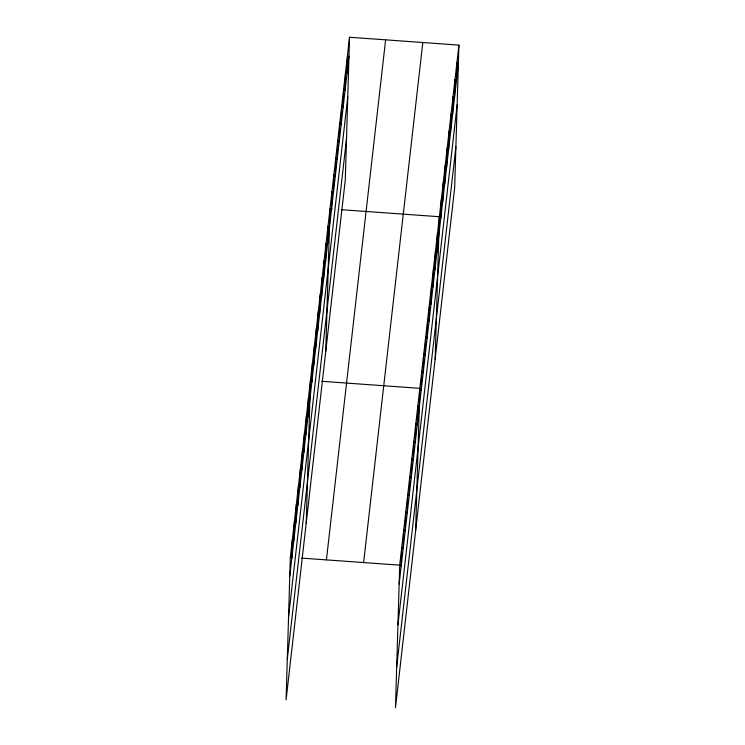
<?xml version="1.0" encoding="UTF-8"?>
<svg xmlns="http://www.w3.org/2000/svg" width="745" height="745" viewBox="0 0 745 745"><rect width="100%" height="100%" fill="white"/><g stroke="black" fill="none" stroke-linecap="round" stroke-linejoin="round"><path stroke-width="1.12" d="M349.526 37.25L290.327 557.297L286.089 699.89L345.289 179.843L349.526 37.25L458.911 45.11L454.674 187.703L395.474 707.75L399.711 565.157L458.911 45.11M291.779 558.48L292.338 539.613M293.791 540.796L294.349 521.938M295.802 523.12L296.361 504.253M297.814 505.436L298.373 486.569M299.825 487.752L300.384 468.894M301.837 470.076L302.396 451.209M303.848 452.392L304.416 433.525M305.869 434.708L306.428 415.85M307.881 417.032L308.439 398.165M306.223 523.074L310.451 380.481L312.704 380.648M311.848 382.185L312.406 363.318M313.794 365.022L314.362 346.155M315.75 347.859L316.308 329.001M317.705 330.696L318.264 311.838M319.661 313.543L320.22 294.675M321.617 296.38L322.175 277.512M323.563 279.217L324.122 260.35M325.518 262.054L326.077 243.187M327.474 244.891L328.033 226.024M325.751 351.454L329.988 208.87L332.242 209.028M331.376 210.565L331.944 191.707M333.332 193.411L333.89 174.544M335.287 176.248L335.846 157.381M337.243 159.085L337.802 140.218M339.199 141.923L339.757 123.055M341.145 124.76L341.704 105.892M343.1 107.597L343.659 88.739M345.056 90.434L345.615 71.576M347.012 73.28L347.57 54.413M401.164 566.34L401.723 547.473M403.175 548.655L403.734 529.797M405.187 530.98L405.746 512.113M407.198 513.296L407.757 494.429M409.21 495.611L409.778 476.753M411.231 477.936L411.789 459.069M413.242 460.252L413.801 441.385M415.254 442.567L415.812 423.709M417.265 424.892L417.824 406.025M415.608 530.934L419.835 388.341L321.728 381.291M421.232 390.045L421.791 371.178M423.188 372.882L423.747 354.015M425.134 355.719L425.702 336.861M427.09 338.556L427.649 319.698M429.046 321.402L429.604 302.535M431.001 304.239L431.56 285.372M432.957 287.076L433.515 268.209M434.903 269.913L435.462 251.046M436.859 252.751L437.417 233.883M435.145 359.313L439.373 216.73L341.266 209.68M440.77 218.425L441.329 199.567M442.726 201.271L443.284 182.404M444.672 184.108L445.231 165.241M446.628 166.945L447.186 148.078M448.583 149.782L449.142 130.915M450.539 132.619L451.097 113.752M452.485 115.456L453.053 96.599M454.441 98.293L454.999 79.436M456.396 81.14L456.955 62.273M289.758 576.164L348.967 56.117M288.548 616.99L347.747 96.943M287.3 659.064L346.5 139.008M326.422 559.895L385.621 39.848M363.616 562.568L422.815 42.512M399.152 584.024L458.352 63.977M397.942 624.85L457.141 104.803M396.685 666.924L455.893 146.867M290.327 557.297L292.58 557.465M301.604 558.107L399.711 565.157"/></g></svg>
